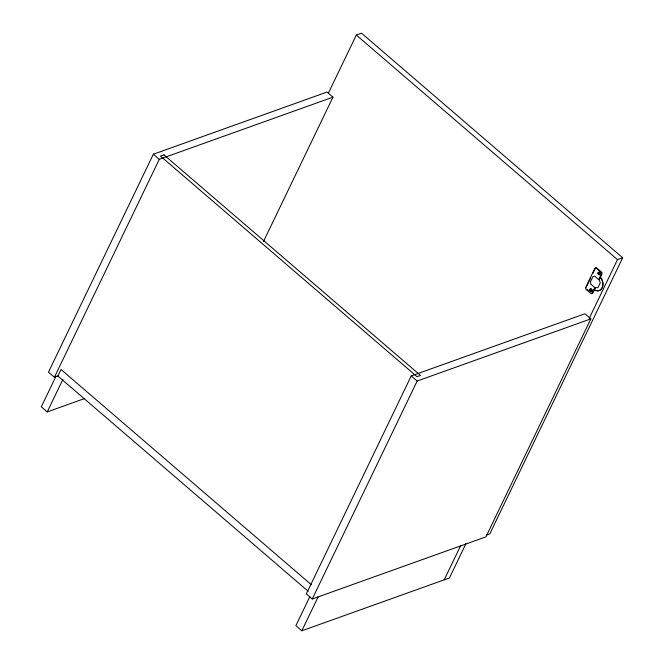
<?xml version="1.0" encoding="UTF-8"?>
<svg xmlns="http://www.w3.org/2000/svg" width="664" height="664" viewBox="0 0 664 664"><rect width="100%" height="100%" fill="white"/><g stroke="black" fill="none" stroke-linecap="round" stroke-linejoin="round"><path stroke-width="1" d="M263.475 241.53L332.963 97.16L327.028 92.055L153.351 154.214L48.455 372.172L54.39 377.276L58.291 375.882M54.39 377.276L159.294 159.31L332.963 97.16M56.1 376.073L41.309 406.808L47.244 411.912L84.311 398.649M47.244 411.912L62.931 379.31M328.489 92.894L356.319 35.067L361.531 33.2L622.691 257.757L489.824 533.839L486.347 535.084M411.223 375.932L306.32 593.898L312.263 598.994L485.932 536.844L590.827 318.878L584.893 313.773L411.223 375.932L417.158 381.036L590.827 318.878M309.773 596.82L295.878 625.696L301.813 630.8L449.437 577.971L466.02 543.501M312.263 598.994L417.158 381.036M301.813 630.8L318.396 596.338M444.224 579.83L460.808 545.368M586.254 287.213L590.802 277.768M592.869 273.477L595.351 268.322A1.419 1.079 70.3 0 1 596.861 268.082L601.476 272.057A1.419 1.079 70.3 0 1 601.941 273.991L600.397 277.203M594.894 287.645L592.271 293.09A1.419 1.079 70.3 0 1 590.761 293.33L586.146 289.363A1.419 1.079 70.3 0 1 585.681 287.421L594.77 268.53A1.419 1.079 70.3 0 1 596.28 268.289L600.903 272.265A1.419 1.079 70.3 0 1 601.368 274.199L598.745 279.652L594.62 276.108L592.927 276.705L590.487 281.793L590.777 284.101L594.894 287.645L595.475 287.437L592.852 292.882A1.419 1.079 70.3 0 1 591.342 293.123M594.089 289.819L595.185 287.537L597.866 287.786L600.314 282.698L599.028 279.544L600.298 277.436A8.267 6.275 70.3 0 1 602.057 287.794A8.267 6.275 70.3 0 1 594.272 289.952L594.562 289.853A8.267 6.275 70.3 0 0 595.674 290.4M589.2 318.388L617.487 259.624L622.691 257.757M599.932 273.809C598.629 274.979 598.721 271.518 599.916 273.12M600.107 277.303L600.588 277.328A8.267 6.275 70.3 0 1 602.788 286.516A8.267 6.275 70.3 0 1 596.811 290.716M598.745 279.652L599.318 279.444M356.319 35.067L617.487 259.624M586.719 289.155L588.262 290.475M153.351 154.214L159.294 159.31M311.374 584.76L61.013 369.491L57.868 376.031L308.229 591.3M590.42 289.977C591.051 292.658 592.147 288.508 590.42 289.977M590.852 289.819C591.483 292.5 592.578 288.35 590.852 289.819M598.463 273.269C599.094 275.942 600.181 271.8 598.463 273.269M163.925 154.845L160.456 156.09L417 376.679L420.478 375.434L163.925 154.845M597.899 273.111A1.419 1.079 70.3 0 0 599.426 274.888A1.419 1.079 70.3 0 0 599.692 272.613A1.419 1.079 70.3 0 0 597.899 273.111M589.707 289.877A1.419 1.079 70.3 0 0 591.242 291.654A1.419 1.079 70.3 0 0 591.508 289.371A1.419 1.079 70.3 0 0 589.707 289.877M589.856 289.819A1.419 1.079 70.3 0 0 591.383 291.604A1.419 1.079 70.3 0 0 591.649 289.321A1.419 1.079 70.3 0 0 589.856 289.819"/></g></svg>
